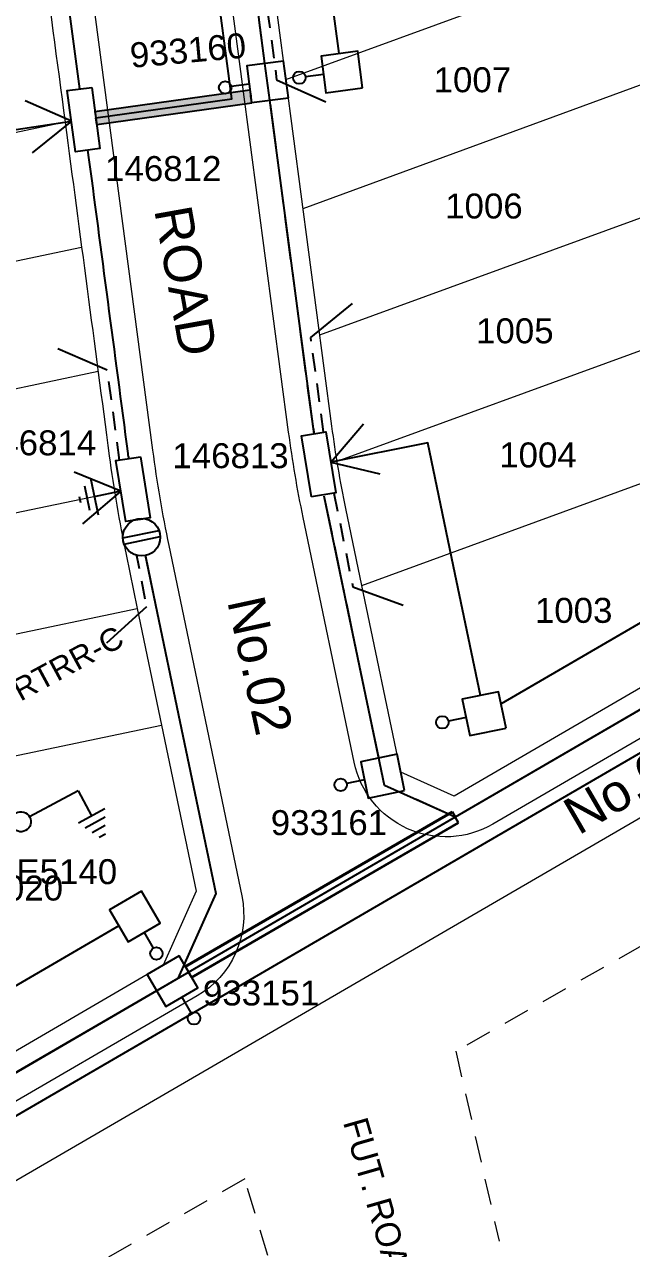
# Model space of a CAD drawing. Header units: metres. Extents: x 305767 to 306148, y 6274367 to 6274775.
# Drawn here: x 305969.5 to 306018.1, y 6274583.4 to 6274681.5 of the extents above; entities that cross this region are included whole.
import ezdxf
from ezdxf.enums import TextEntityAlignment as Align

# ---------------------------------------------------------------- set-up
doc = ezdxf.new("R2010")
doc.units = ezdxf.units.M
doc.header["$LTSCALE"] = 0.7
for name, pattern in [('Cable Exist OH', [1, 1, 0]), ('CENTERX2', [101.6, 63.5, -12.7, 12.7, -12.7]), ('Dash', [5, 3, -2]), ('IE Trench LV', [6.5, 5, -1.5])]:
    doc.linetypes.add(name, pattern=pattern)
doc.layers.get('0').update_dxf_attribs({"color": 6})
for name, color, linetype in [('_User Miscellaneous11', 7, 'Continuous'), ('_User Miscellaneous4', 7, 'Continuous'), ('_User Miscellaneous7', 150, 'Continuous'), ('_User Miscellaneous8', 7, 'Continuous'), ('Duct_SP_NEW', 2, 'Continuous'), ('Equip_HV_NEW', 2, 'Continuous'), ('Equip_LV_NEW', 5, 'Continuous'), ('Mains_HV_NEW_U72', 2, 'Continuous'), ('Mains_LV_NEW_R6', 2, 'Continuous'), ('Mains_LV_NEW_T84', 2, 'Continuous'), ('Services_SP_NEW_UG', 2, 'Continuous'), ('SupportsUG_SP_LV_NEW', 2, 'Continuous'), ('SupportsUG_SP_LV_SL_NEW', 2, 'Continuous'), ('Trench_SP_NEW', 2, 'Continuous')]:
    doc.layers.add(name, color=color, linetype=linetype)
for name, color, linetype, lineweight in [('_User Miscellaneous5', 7, 'Continuous', 35), ('Cadastre Developer_SP_NEW', 2, 'Continuous', 5), ('Cadastre Roads_SP_NEW', 2, 'Continuous', 5)]:
    doc.layers.add(name, color=color, linetype=linetype, lineweight=lineweight)
doc.layers.add('_User Notes', color=7, linetype='Continuous', plot=False)
doc.styles.add('ARIAL', font='arial.ttf', dxfattribs={"height": 2})
doc.styles.add('dotfont', font='dotfont.shx')
doc.styles.add('POLE_LABEL', font='arial.ttf')
doc.styles.add('SL_LABEL', font='arial.ttf')
doc.styles.get("Standard").update_dxf_attribs({"font": 'arial.ttf'})
doc.styles.add('style1', font='iso3098b.shx')
doc.styles.add('SWITCH_LABEL', font='arial.ttf', dxfattribs={"height": 2.5})
doc.linetypes.add('Cable New UG', pattern='A,8,-1,["x",style1,S=3.5,R=0,X=0.35,Y=-1],-3.5', length=12.5)
doc.linetypes.add('Cable Z', pattern='A,8,-1,["Z",Standard,S=2.5,R=0,X=0.35,Y=-1.25],-3.5', length=12.5)
doc.linetypes.add('IE Trench HV', pattern='A,8,-2,["/",style1,S=2.5,R=0,X=0.1,Y=-1],-4.5', length=14.5)

# ---------------------------------------------------------------- blocks, each defined once
blk = doc.blocks.new('*U22')
at = {"lineweight": -3}
blk.add_lwpolyline([(-2.475, 2.49), (2.475, 2.49), (2.475, 0.51), (-2.475, 0.51)], close=True, dxfattribs=at)
for tag, flags, p in [('STREET_CODE', 9, (1.5, 3.5)), ('OWNED_BY', 9, (1.5, 3.3)), ('OPERATED_BY', 9, (1.5, 3.1)), ('MAINTAINED_BY', 9, (1.5, 2.9)), ('STATE', 9, (1.5, 2.7)), ('SUPPORT_TYPE', 9, (1.5, 2.5)), ('USAGE', 9, (1.5, 2.3)), ('LEGEND', 9, (1.5, 2.1)), ('PARENT', 9, (1.5, 1.9)), ('Z', 1, (1.5, 0.9)), ('SUBURB', 9, (1.5, 1.7)), ('STREETNAME', 9, (1.5, 1.5)), ('LOCATION', 9, (1.5, 1.3)), ('NOTES', 9, (1.5, 1.1))]:
    blk.add_attdef(tag, text='', height=0.2, dxfattribs=dict(flags=flags)).set_placement(p, align=Align.MIDDLE_LEFT)
at = {"layer": '_User Miscellaneous4', "style": 'ARIAL', "flags": 8}
blk.add_attdef('ASSET_NUM', text='', height=2, dxfattribs=at).set_placement((2, 5.5), align=Align.MIDDLE_LEFT)
blk = doc.blocks.new('COLUMN_NEW')
at = {"layer": '_User Miscellaneous7', "lineweight": -3}
blk.add_lwpolyline([(0, -3.03), (0, -1.58)], dxfattribs=at)
blk.add_lwpolyline([(-1.485, -6), (1.485, -6), (1.485, -3.03), (-1.485, -3.03)], close=True, dxfattribs=at)
blk.add_circle((0, -1.08), 0.5, dxfattribs=at)
at = {"layer": '_User Miscellaneous8', "color": 2, "lineweight": -3}
blk.add_lwpolyline([(-1.485, 0), (1.485, 0), (1.485, 2.97), (-1.485, 2.97)], close=True, dxfattribs=at)
at = {"style": 'POLE_LABEL', "flags": 9}
blk.add_attdef('STRUCTURE_PLANT_NUMBER', text='', height=0.2, dxfattribs=at).set_placement((1.641, 1.727), align=Align.MIDDLE_LEFT)
for tag, flags, p in [('STREET_CODE', 9, (1.641, 1.485)), ('OWNED_BY', 9, (1.641, 1.085)), ('OPERATED_BY', 9, (1.641, 0.885)), ('COLUMN_TYPE', 9, (1.641, 1.285)), ('STATE', 9, (1.641, 0.485)), ('USAGE', 9, (1.641, 0.285)), ('MAINTAINED_BY', 9, (1.641, 0.685)), ('LEGEND', 9, (1.641, 0.085)), ('SUBURB', 9, (1.641, -0.315)), ('STREETNAME', 9, (1.641, -0.515)), ('PARENT', 9, (1.641, -0.115)), ('LOCATION', 9, (1.641, -0.715)), ('NOTES', 9, (1.641, -0.915)), ('Z', 1, (1.641, -1.315)), ('LABEL_ALIGNMENT', 9, (1.641, -1.115))]:
    blk.add_attdef(tag, text='', height=0.2, dxfattribs=dict(flags=flags)).set_placement(p, align=Align.MIDDLE_LEFT)
at = {"layer": '_User Miscellaneous5', "style": 'ARIAL', "flags": 8}
blk.add_attdef('ASSET_NUM', text='', height=2, dxfattribs=at).set_placement((2, 3.485), align=Align.MIDDLE_LEFT)
blk = doc.blocks.new('*U23')
at = {"layer": '_User Miscellaneous7', "lineweight": -3}
blk.add_lwpolyline([(0, -3.03), (0, -1.58)], dxfattribs=at)
blk.add_lwpolyline([(-1.485, -6), (1.485, -6), (1.485, -3.03), (-1.485, -3.03)], close=True, dxfattribs=at)
blk.add_circle((0, -1.08), 0.5, dxfattribs=at)
at = {"layer": '_User Miscellaneous8', "color": 2, "lineweight": -3}
blk.add_lwpolyline([(-1.485, 0), (1.485, 0), (1.485, 2.97), (-1.485, 2.97)], close=True, dxfattribs=at)
at = {"style": 'POLE_LABEL', "flags": 9}
blk.add_attdef('STRUCTURE_PLANT_NUMBER', text='', height=0.2, dxfattribs=at).set_placement((1.641, 1.727), align=Align.MIDDLE_LEFT)
for tag, flags, p in [('STREET_CODE', 9, (1.641, 1.485)), ('OWNED_BY', 9, (1.641, 1.085)), ('OPERATED_BY', 9, (1.641, 0.885)), ('COLUMN_TYPE', 9, (1.641, 1.285)), ('STATE', 9, (1.641, 0.485)), ('USAGE', 9, (1.641, 0.285)), ('MAINTAINED_BY', 9, (1.641, 0.685)), ('LEGEND', 9, (1.641, 0.085)), ('SUBURB', 9, (1.641, -0.315)), ('STREETNAME', 9, (1.641, -0.515)), ('PARENT', 9, (1.641, -0.115)), ('LOCATION', 9, (1.641, -0.715)), ('NOTES', 9, (1.641, -0.915)), ('Z', 1, (1.641, -1.315)), ('LABEL_ALIGNMENT', 9, (1.641, -1.115))]:
    blk.add_attdef(tag, text='', height=0.2, dxfattribs=dict(flags=flags)).set_placement(p, align=Align.MIDDLE_LEFT)
at = {"layer": '_User Miscellaneous5', "style": 'ARIAL', "flags": 8}
blk.add_attdef('ASSET_NUM', text='', height=2, dxfattribs=at).set_placement((2, 3.485), align=Align.MIDDLE_LEFT)
blk = doc.blocks.new('*U43')
at = {"layer": '_User Miscellaneous7', "lineweight": -3}
blk.add_lwpolyline([(3.238, -6.015), (3.238, -4.565)], dxfattribs=at)
blk.add_lwpolyline([(1.753, -8.985), (4.723, -8.985), (4.723, -6.015), (1.753, -6.015)], close=True, dxfattribs=at)
blk.add_circle((3.238, -4.065), 0.5, dxfattribs=at)
at = {"layer": '_User Miscellaneous8', "color": 2, "lineweight": -3}
blk.add_lwpolyline([(-1.485, 0), (1.485, 0), (1.485, 2.97), (-1.485, 2.97)], close=True, dxfattribs=at)
at = {"style": 'POLE_LABEL', "flags": 9}
blk.add_attdef('STRUCTURE_PLANT_NUMBER', text='', height=0.2, dxfattribs=at).set_placement((1.641, 1.727), align=Align.MIDDLE_LEFT)
for tag, flags, p in [('STREET_CODE', 9, (1.641, 1.485)), ('OWNED_BY', 9, (1.641, 1.085)), ('OPERATED_BY', 9, (1.641, 0.885)), ('COLUMN_TYPE', 9, (1.641, 1.285)), ('STATE', 9, (1.641, 0.485)), ('USAGE', 9, (1.641, 0.285)), ('MAINTAINED_BY', 9, (1.641, 0.685)), ('LEGEND', 9, (1.641, 0.085)), ('SUBURB', 9, (1.641, -0.315)), ('STREETNAME', 9, (1.641, -0.515)), ('PARENT', 9, (1.641, -0.115)), ('LOCATION', 9, (1.641, -0.715)), ('NOTES', 9, (1.641, -0.915)), ('Z', 1, (1.641, -1.315)), ('LABEL_ALIGNMENT', 9, (1.641, -1.115))]:
    blk.add_attdef(tag, text='', height=0.2, dxfattribs=dict(flags=flags)).set_placement(p, align=Align.MIDDLE_LEFT)
at = {"layer": '_User Miscellaneous5', "style": 'ARIAL', "flags": 8}
blk.add_attdef('ASSET_NUM', text='', height=2, dxfattribs=at).set_placement((2, 3.485), align=Align.MIDDLE_LEFT)
blk = doc.blocks.new('*U27')
at = {"layer": '_User Miscellaneous8', "color": 2}
blk.add_line((0, 0), (0, 1.45), dxfattribs=at)
blk.add_circle((0, 1.95), 0.5, dxfattribs=at)
for tag, p, flags in [('Z', (0, 0), 1), ('OPERATED_BY', (0, -9.607), 9)]:
    blk.add_attdef(tag, p, '', height=0.2, dxfattribs=dict(flags=flags))
at = {"style": 'SL_LABEL', "flags": 9}
blk.add_attdef('STREET_CODE', text='', height=0.2, dxfattribs=at).set_placement((0, -0.2), align=Align.MIDDLE_LEFT)
at = {"flags": 9}
for tag, p in [('CONSTRUCTED_VOLTAGE', (0, -0.4)), ('CONTROL_TYPE', (0, -0.6)), ('LANTERN_PURPOSE', (0, -0.8)), ('LANTERN_TYPE', (0, -1)), ('OPERATING_VOLTAGE', (0, -1.4)), ('ORIENTATION', (0, -1.6)), ('OWNED_BY', (0, -1.8)), ('STATE', (0, -2)), ('NO_PHASES', (0, -1.2)), ('CEXIST', (0, -2.4)), ('CNEW', (0, -2.6)), ('CNUMBER', (0, -2.8)), ('CREMOVE', (0, -3)), ('USAGE', (0, -2.2)), ('CREPLACE', (0, -3.2)), ('LKINGHEIGHT', (0, -3.4)), ('LBRACKET', (0, -3.6)), ('LBRACKETVOCAB', (0, -3.8)), ('LCATEGORY', (0, -4)), ('LCHARGE1', (0, -4.2)), ('LCHARGE1PERCENT', (0, -4.4)), ('LCHARGE2', (0, -4.6)), ('LCHARGE2PERCENT', (0, -4.8)), ('LCHARGE3', (0, -5)), ('LCHARGE3PERCENT', (0, -5.2)), ('LEXIST', (0, -5.4)), ('LLAMP', (0, -5.6)), ('LLAMPVOCAB', (0, -5.8)), ('LMAST', (0, -6)), ('LMASTVOCAB', (0, -6.2)), ('LNEW', (0, -6.4)), ('LANTNUMBER', (0, -6.6)), ('LOUTREACH', (0, -7)), ('LOUTREACHVOCAB', (0, -7.2)), ('LRATECODE', (0, -7.4)), ('LREMOVE', (0, -7.6)), ('LREPLACE', (0, -7.8)), ('SUBURB', (0, -8.6)), ('STREETNAME', (0, -8.8)), ('LTYPE', (0, -8)), ('LTYPEVOCAB', (0, -8.2)), ('LEGEND', (0, -8.4)), ('LOCATION', (0, -9)), ('NOTES', (0, -9.2)), ('MAINTAINED_BY', (0, -9.863))]:
    blk.add_attdef(tag, text='', height=0.2, dxfattribs=at).set_placement(p, align=Align.MIDDLE_LEFT)
at = {"layer": '_User Notes', "style": 'SL_LABEL', "flags": 8}
blk.add_attdef('ASSET_NUM', text='', height=2.5, dxfattribs=at).set_placement((2, 2), align=Align.MIDDLE_LEFT)
at = {"layer": '_User Notes', "flags": 8}
blk.add_attdef('LNUMBER', text='', height=2.5, dxfattribs=at).set_placement((1.2, -2.8), align=Align.MIDDLE_LEFT)
blk = doc.blocks.new('A$C1B2C29DD')
at = {"layer": 'Services_SP_NEW_UG', "color": 2, "flags": 128}
for points in [[(0, 0), (-2.1, 3.444)], [(0, 0), (2.1, 3.444)]]:
    blk.add_lwpolyline(points, dxfattribs=at)
blk = doc.blocks.new('*U36')
at = {"layer": 'Services_SP_NEW_UG', "color": 2, "flags": 128}
blk.add_lwpolyline([(-9.47, -1.068), (-11.839, 2.538)], dxfattribs=at)
at = {"layer": 'Services_SP_NEW_UG', "color": 2, "linetype": 'Dash', "ltscale": 0.7, "flags": 128}
blk.add_lwpolyline([(-2.446, -0.833), (-9.47, -1.068)], dxfattribs=at)
blk = doc.blocks.new('*U37')
at = {"layer": 'Services_SP_NEW_UG', "color": 2, "flags": 128}
blk.add_lwpolyline([(9.731, -0.968), (12.059, 2.665)], dxfattribs=at)
at = {"layer": 'Services_SP_NEW_UG', "color": 2, "linetype": 'Dash', "ltscale": 0.7, "flags": 128}
blk.add_lwpolyline([(2.456, -0.805), (9.731, -0.968)], dxfattribs=at)
blk = doc.blocks.new('*U38')
at = {"layer": 'Services_SP_NEW_UG', "color": 2, "flags": 128}
blk.add_lwpolyline([(10.127, -0.469), (12.271, 3.276)], dxfattribs=at)
at = {"layer": 'Services_SP_NEW_UG', "color": 2, "linetype": 'Dash', "ltscale": 0.7, "flags": 128}
blk.add_lwpolyline([(2.493, -0.681), (10.127, -0.469)], dxfattribs=at)
blk = doc.blocks.new('*U39')
at = {"layer": 'Services_SP_NEW_UG', "color": 2, "flags": 128}
blk.add_lwpolyline([(-10.124, -0.549), (-12.297, 3.178)], dxfattribs=at)
at = {"layer": 'Services_SP_NEW_UG', "color": 2, "linetype": 'Dash', "ltscale": 0.7, "flags": 128}
blk.add_lwpolyline([(-2.487, -0.701), (-10.124, -0.549)], dxfattribs=at)
blk = doc.blocks.new('*U40')
at = {"layer": 'Services_SP_NEW_UG', "color": 2, "flags": 128}
blk.add_lwpolyline([(10.599, -0.8), (12.862, 2.874)], dxfattribs=at)
at = {"layer": 'Services_SP_NEW_UG', "color": 2, "linetype": 'Dash', "ltscale": 0.7, "flags": 128}
blk.add_lwpolyline([(2.469, -0.762), (10.599, -0.8)], dxfattribs=at)
blk = doc.blocks.new('*U70')
blk.add_wipeout([(-1.056, -0.443), (-1.18, -0.584), (-1.286, -0.739), (-1.371, -0.906), (-1.435, -1.083), (-1.476, -1.266), (-1.493, -1.453), (-1.487, -1.64), (-1.458, -1.826), (-1.406, -2.006), (-1.331, -2.178), (-1.236, -2.339), (-1.121, -2.488), (-0.988, -2.62), (-0.84, -2.735), (-0.679, -2.831), (-0.506, -2.906), (-0.326, -2.958), (-0.141, -2.987), (0.047, -2.993), (0.233, -2.976), (0.416, -2.935), (0.593, -2.871), (0.76, -2.786), (0.915, -2.681), (1.056, -2.557), (1.18, -2.416), (1.286, -2.261), (1.371, -2.094), (1.435, -1.917), (1.476, -1.734), (1.493, -1.547), (1.487, -1.36), (1.458, -1.174), (1.406, -0.994), (1.331, -0.822), (1.236, -0.661), (1.121, -0.512), (0.988, -0.38), (0.84, -0.265), (0.679, -0.169), (0.506, -0.094), (0.326, -0.042), (0.141, -0.013), (-0.047, -0.007), (-0.233, -0.024), (-0.416, -0.065), (-0.593, -0.129), (-0.76, -0.214), (-0.915, -0.319)])
for p, q in [((-1.479, -1.25), (1.479, -1.25)), ((-1.479, -1.75), (1.479, -1.75))]:
    blk.add_line(p, q)
blk.add_circle((0, -1.5), 1.5)
for tag, flags, p in [('ACTUAL_STATUS', 9, (1.5, 0)), ('OPERATING_VOLTAGE', 9, (1.5, -0.6)), ('ORIENTATION', 9, (1.5, -0.8)), ('STATE', 9, (1.5, -1)), ('CONSTRUCTED_VOLTAGE', 9, (1.5, -0.2)), ('NO_PHASES', 9, (1.5, -0.4)), ('SWITCH_TYPE', 9, (1.5, -1.2)), ('OWNED_BY', 9, (1.5, -1.8)), ('OPERATED_BY', 9, (1.5, -2)), ('USAGE', 9, (1.5, -1.4)), ('NOTES', 9, (1.5, -1.6)), ('TYPE', 9, (1.5, -2.6)), ('Z', 1, (1.5, -2.8)), ('MAINTAINED_BY', 9, (1.5, -2.2)), ('NUMBER_OF_PHASES', 9, (1.5, -2.4))]:
    blk.add_attdef(tag, text='', height=0.2, dxfattribs=dict(flags=flags)).set_placement(p, align=Align.MIDDLE_LEFT)
blk = doc.blocks.new('Earth')
for p, q in [((0, -2.044), (0, 0)), ((-1.5, -2.044), (1.5, -2.044)), ((-1, -2.644), (1, -2.644)), ((-0.25, -3.244), (0.25, -3.244))]:
    blk.add_line(p, q)
blk = doc.blocks.new('*U133')
for p, q in [((-1.6, 0), (-1.6, 53.747)), ((-1.6, 53.747), (-0.8, 53.747)), ((0, 53.747), (-0.8, 53.747)), ((0, 0), (0, 53.747)), ((-1.6, 0), (-0.8, 0)), ((0, 0), (-0.8, 0))]:
    blk.add_line(p, q)
at = {"style": 'ARIAL'}
blk.add_attdef('SWG_TYPE', text='', height=1.8, rotation=90, dxfattribs=at).set_placement((-0.8, 54.492), align=Align.MIDDLE_LEFT)
blk.add_attdef('SUB_TYPE', text='', height=1.8, rotation=90, dxfattribs=at).set_placement((-0.8, -0.757), align=Align.MIDDLE_RIGHT)
blk = doc.blocks.new('SWG_SIE_ES_NEW')
for p, q in [((-6.103, 0.747), (-1.804, 1.966)), ((2.223, -2.29), (4.623, -2.285)), ((2.524, -2.89), (4.324, -2.886)), ((2.826, -3.489), (4.026, -3.486)), ((3.127, -4.088), (3.727, -4.087))]:
    blk.add_line(p, q)
at = {"const_width": 0.8, "flags": 128}
blk.add_lwpolyline([(-9.091, -0.021, 1), (-8.291, -0.021, 1)], format="xyb", close=True, dxfattribs=at)
for points in [[(-5.789, -0.821, -1), (-5.793, 0.779, -1)], [(-1.789, -0.813, -1), (-1.793, 0.787, -1)]]:
    blk.add_lwpolyline(points, format="xyb", close=True)
for points in [[(-6.591, -0.023), (-7.891, -0.023)], [(3.423, -0.012), (-0.991, -0.012)], [(3.423, -0.012), (3.423, -2.288)]]:
    blk.add_lwpolyline(points)
at = {"flags": 1}
blk.add_attdef('Z', (0, 0), '', height=0.2, dxfattribs=at)
at = {"style": 'SWITCH_LABEL', "flags": 9}
blk.add_attdef('STREET_CODE', text='', height=0.2, dxfattribs=at).set_placement((0, -0.2), align=Align.MIDDLE_LEFT)
at = {"flags": 9}
for tag, p in [('ORIENTATION', (0, -0.4)), ('SUBURB', (0, -1)), ('USAGE', (0, -0.8)), ('PARENT', (0, -0.6)), ('STREETNAME', (0, -1.2)), ('LOCATION', (0, -1.4)), ('NOTES', (0, -1.6))]:
    blk.add_attdef(tag, text='', height=0.2, dxfattribs=at).set_placement(p, align=Align.MIDDLE_LEFT)
at = {"style": 'ARIAL', "flags": 8}
blk.add_attdef('ASSET_NUM', text='', height=2, dxfattribs=at).set_placement((-1.812, -3.151), align=Align.MIDDLE_CENTER)

msp = doc.modelspace()

# ---------------------------------------------------------------- hatches: boundary and pattern name
at = {"layer": '_User Miscellaneous11'}
h = msp.add_hatch(color=256, dxfattribs=at)
h.dxf.hatch_style = 1
h.paths.add_polyline_path([(305975.115, 6274674.544), (305975.277, 6274673.517), (305987.697, 6274675.25), (305987.535, 6274676.277)])

# ---------------------------------------------------------------- linework, layer by layer
for p, q in [((305982.391, 6274606.002), (306003.769, 6274618.409)), ((305982.873, 6274605.172), (306004.251, 6274617.579)), ((306003.769, 6274618.409), (306004.01, 6274617.994)), ((306004.251, 6274617.579), (306004.01, 6274617.994)), ((305982.391, 6274606.002), (305982.632, 6274605.587)), ((305982.873, 6274605.172), (305982.632, 6274605.587))]:
    msp.add_line(p, q, dxfattribs=at)
at = {"layer": 'Cadastre Developer_SP_NEW', "color": 4}
for p, q in [((305990.432, 6274677.123), (306018.112, 6274687.221)), ((305991.802, 6274666.787), (306019.857, 6274677.071)), ((305942.415, 6274667.376), (305972.727, 6274673.71)), ((305993.143, 6274656.661), (306021.651, 6274667.062)), ((305943.683, 6274657.324), (305974.057, 6274663.67)), ((305994.531, 6274646.523), (306023.467, 6274657.079)), ((306083.419, 6274655.489), (305887.776, 6274541.783)), ((305944.938, 6274647.372), (305975.374, 6274653.73)), ((305996.521, 6274636.565), (306025.282, 6274647.097)), ((305946.162, 6274637.669), (305976.698, 6274644.046)), ((305947.354, 6274628.214), (305978.519, 6274634.721)), ((305958.116, 6274620.717), (305980.466, 6274625.372))]:
    msp.add_line(p, q, dxfattribs=at)
msp.add_lwpolyline([(305988.445, 6274708.481), (306016.687, 6274718.834), (306071.75, 6274739.018), (306070.812, 6274724.367), (306075.521, 6274698.683), (306080.993, 6274668.842), (306078.256, 6274662.897), (306003.912, 6274619.689), (305999.638, 6274621.596)], dxfattribs=at)
for points in [[(305999.638, 6274621.596), (305996.521, 6274636.565), (305995.238, 6274642.724, -0.018394), (305994.116, 6274649.322), (305987.338, 6274700.476, -0.013186), (305986.623, 6274707.828)], [(305914.236, 6274642.153), (305911.252, 6274666.45), (305914.52, 6274671.797), (305920.987, 6274674.167), (305930.794, 6274677.762), (305940.649, 6274681.38), (305966.565, 6274690.875), (305970.792, 6274688.315, -0.000002), (305972.728, 6274673.703, 0.000001), (305976.272, 6274646.957, 0.018392), (305977.616, 6274639.054), (305978.519, 6274634.721), (305980.466, 6274625.372), (305983.237, 6274612.063), (305980.594, 6274606.137), (305965.675, 6274597.466), (305954.992, 6274591.258), (305926.402, 6274574.642), (305922.289, 6274576.578), (305919.318, 6274600.77)]]:
    msp.add_lwpolyline(points, format="xyb", dxfattribs=at)
at = {"layer": 'Cadastre Developer_SP_NEW', "color": 8, "linetype": 'Dash'}
for points in [[(306073.762, 6274640.177), (306031.096, 6274614.613), (306004.047, 6274599.242), (306007.511, 6274584.013)], [(305990.972, 6274576.181), (305987.135, 6274589.012), (305889.089, 6274532.68), (305811.388, 6274568.831)]]:
    msp.add_lwpolyline(points, dxfattribs=at)
at = {"layer": 'Cadastre Roads_SP_NEW', "color": 8, "flags": 128}
for points in [[(306081.041, 6274660.468), (306007.008, 6274617.44, -0.511735), (305995.896, 6274622.396), (305991.812, 6274642.01, -0.018393), (305990.646, 6274648.862), (305983.868, 6274700.016), (305983.213, 6274706.563)], [(305865.613, 6274657.597), (305964.406, 6274693.811, -0.48407), (305974.391, 6274687.8), (305979.742, 6274647.417, 0.018393), (305981.043, 6274639.768), (305986.891, 6274611.685, -0.322983), (305983.317, 6274603.672), (305904.469, 6274557.846)]]:
    msp.add_lwpolyline(points, format="xyb", dxfattribs=at)
at = {"layer": 'Duct_SP_NEW'}
for p, q in [((305975.124, 6274674.546), (305987.544, 6274676.279)), ((305987.544, 6274676.279), (305987.616, 6274675.764)), ((305987.688, 6274675.249), (305987.616, 6274675.764)), ((305975.124, 6274674.546), (305975.196, 6274674.031)), ((305975.268, 6274673.515), (305987.688, 6274675.249)), ((305975.268, 6274673.515), (305975.196, 6274674.031)), ((305982.363, 6274606.049), (306003.741, 6274618.457)), ((305982.885, 6274605.15), (306004.263, 6274617.557)), ((306003.741, 6274618.457), (306004.002, 6274618.007)), ((306004.263, 6274617.557), (306004.002, 6274618.007)), ((305982.363, 6274606.049), (305982.624, 6274605.6)), ((305982.885, 6274605.15), (305982.624, 6274605.6))]:
    msp.add_line(p, q, dxfattribs=at)
at = {"layer": 'Mains_LV_NEW_R6', "color": 2, "linetype": 'Cable Z', "flags": 128}
for points in [[(305994.698, 6274679.187), (305994.698, 6274679.187), (305993.477, 6274688.388), (305988.527, 6274687.616)], [(305966.924, 6274684.616), (305968.272, 6274673.02), (305973.233, 6274673.77)], [(306006.018, 6274627.748), (306003.863, 6274638.094), (306001.803, 6274647.989), (305994.028, 6274646.44)], [(306026.054, 6274637.763), (306007.674, 6274627.081)], [(305977.041, 6274609.295), (305964.283, 6274601.88)]]:
    msp.add_lwpolyline(points, dxfattribs=at)
at = {"layer": 'Mains_LV_NEW_T84', "color": 2, "linetype": 'Cable New UG', "flags": 128}
for points in [[(306076.293, 6274697.299), (306074.282, 6274696.93), (306076.07, 6274687.178), (306079.055, 6274687.725), (306082.554, 6274668.645), (306079.42, 6274661.839), (306029.069, 6274632.576), (306004.002, 6274618.007), (305998.326, 6274620.538), (305995.052, 6274636.259), (305993.496, 6274643.731)], [(305975.196, 6274674.031), (305986.101, 6274675.552), (305985.776, 6274678.004), (305984.572, 6274687.092), (305986.566, 6274687.342)], [(305978.555, 6274641.904), (305979.987, 6274635.027), (305981.934, 6274625.677), (305984.804, 6274611.895), (305981.767, 6274605.084), (305966.284, 6274596.085), (305954.669, 6274617.538), (305946.386, 6274613.053), (305947.815, 6274610.415)]]:
    msp.add_lwpolyline(points, dxfattribs=at)
for points in [[(305992.682, 6274648.729), (305992.682, 6274648.729), (305989.14, 6274675.454, 2.141321), (305989.14, 6274675.454), (305988.75, 6274678.398), (305987.872, 6274685.026)], [(305974.54, 6274671.447, 0.000001), (305977.759, 6274647.154, 0.000993), (305977.816, 6274646.731)]]:
    msp.add_lwpolyline(points, format="xyb", dxfattribs=at)
at = {"layer": 'Trench_SP_NEW', "linetype": 'IE Trench HV', "flags": 128}
for points in [[(305967.772, 6274691.898), (305972.184, 6274689.225, -0.000001), (305973.89, 6274676.354, -0.000001)], [(305974.54, 6274671.447, 0.000001), (305977.759, 6274647.154, 0.000993), (305977.816, 6274646.731)]]:
    msp.add_lwpolyline(points, format="xyb", dxfattribs=at)
at = {"layer": 'Trench_SP_NEW', "linetype": 'IE Trench LV'}
for points in [[(305988.75, 6274678.398), (305987.872, 6274685.026)], [(305997.867, 6274622.744), (305995.052, 6274636.259), (305993.496, 6274643.731)], [(306004.002, 6274618.007), (305999.446, 6274620.039)]]:
    msp.add_lwpolyline(points, dxfattribs=at)
msp.add_lwpolyline([(305992.682, 6274648.729, -0.00108), (305992.629, 6274649.125), (305989.14, 6274675.454)], format="xyb", dxfattribs=at)
at = {"layer": 'Trench_SP_NEW', "linetype": 'IE Trench HV', "flags": 128}
for points in [[(305978.569, 6274641.839), (305979.987, 6274635.027), (305981.934, 6274625.677), (305984.804, 6274611.895), (305982.269, 6274606.211)], [(306029.069, 6274632.576), (306004.002, 6274618.007)], [(305980.064, 6274604.094), (305966.429, 6274596.17), (305957.886, 6274591.205)]]:
    msp.add_lwpolyline(points, dxfattribs=at)

# ---------------------------------------------------------------- block references
at = {"layer": 'Equip_HV_NEW', "linetype": 'CENTERX2', "rotation": 298.4324327391569}
msp.add_blockref('*U133', (305915.038, 6274598.064), dxfattribs=at).add_auto_attribs({'SUB_TYPE': 'PS', 'SWG_TYPE': '8DJH RTRR-C'})
at = {"layer": 'Equip_HV_NEW', "linetype": 'CENTERX2'}
ref = msp.add_blockref('SWG_SIE_ES_NEW', (305970.756, 6274618.498), dxfattribs=dict(at, rotation=28.43243273915695))
ref.add_attrib('ASSET_NUM', 'E5140', dxfattribs={"layer": '0', "height": 2, "style": 'ARIAL'}).set_placement((305976.905, 6274613.634), align=Align.MIDDLE_RIGHT)
at = {"layer": 'Equip_LV_NEW', "linetype": 'Cable Exist OH', "lineweight": 0, "rotation": 281.7630333813569}
msp.add_blockref('Earth', (305977.081, 6274644.125), dxfattribs=at)
at = {"layer": 'Services_SP_NEW_UG'}
for name, p, rotation in [('*U40', (305989.033, 6274687.683), 277.84468476334), ('*U39', (305994.529, 6274646.519), 278.886074875583), ('*U37', (305976.698, 6274644.046), 99.09506460453163), ('*U38', (305994.531, 6274646.526), 279.7383934654937), ('*U36', (305976.698, 6274644.046), 99.09506461299911)]:
    msp.add_blockref(name, p, dxfattribs=dict(at, rotation=rotation))
at = {"layer": 'Services_SP_NEW_UG', "color": 2}
for p, rotation in [((305973.233, 6274673.77), 97.5480742876069), ((305994.028, 6274646.44), 288.1650554651703), ((305977.201, 6274644.126), 99.09505881754204)]:
    msp.add_blockref('A$C1B2C29DD', p, dxfattribs=dict(at, rotation=rotation))
at = {"layer": 'SupportsUG_SP_LV_NEW'}
ref = msp.add_blockref('*U22', (305972.728, 6274673.703), dxfattribs=dict(at, rotation=277.5480743252737))
ref.add_attrib('ASSET_NUM_001', '146812', (305975.939, 6274668.976), dxfattribs={"layer": '_User Miscellaneous4', "height": 2, "style": 'ARIAL'})
ref = msp.add_blockref('*U22', (305994.531, 6274646.523), dxfattribs=dict(at, rotation=99.32971304232022))
ref.add_attrib('ASSET_NUM_001', '146813', (305981.329, 6274645.966), dxfattribs={"layer": '_User Miscellaneous4', "height": 2, "style": 'ARIAL'})
at = {"layer": 'SupportsUG_SP_LV_SL_NEW', "ltscale": 0.5}
ref = msp.add_blockref('*U23', (305990.432, 6274677.123), dxfattribs=dict(at, rotation=97.5480742942569))
ref.add_attrib('ASSET_NUM_001', '933160', (305978.027, 6274678.041), dxfattribs={"layer": '_User Miscellaneous5', "height": 2, "rotation": 5.14973, "style": 'ARIAL'})
for p, rotation in [((305987.488, 6274676.733), 97.5480742942569), ((305996.731, 6274620.99), 101.7630333783869), ((305982.087, 6274603.57), 210.16472347981)]:
    msp.add_blockref('*U27', p, dxfattribs=dict(at, rotation=rotation))
ref = msp.add_blockref('*U43', (305999.638, 6274621.596), dxfattribs=dict(at, rotation=101.7630333783869))
ref.add_attrib('ASSET_NUM_001', '933161', (305989.216, 6274616.563), dxfattribs={"layer": '_User Miscellaneous5', "height": 2, "style": 'ARIAL'})
ref = msp.add_blockref('COLUMN_NEW', (305980.594, 6274606.137), dxfattribs=dict(at, rotation=210.16472347981))
ref.add_attrib('ASSET_NUM_001', '933151', (305983.78, 6274602.912), dxfattribs={"layer": '_User Miscellaneous5', "height": 2, "style": 'ARIAL'})

# ---------------------------------------------------------------- texts
at = {"layer": 'Cadastre Developer_SP_NEW', "color": 4, "style": 'ARIAL'}
for s, p in [('1007', (306002.263, 6274676.092)), ('1006', (306003.19, 6274665.975)), ('1005', (306005.667, 6274655.974)), ('1004', (306007.52, 6274646.028)), ('1003', (306010.381, 6274633.573)), ('1020', (305966.355, 6274611.321))]:
    msp.add_text(s, height=2, dxfattribs=at).set_placement(p)
at = {"layer": 'Cadastre Roads_SP_NEW', "color": 3, "style": 'ARIAL'}
for s, rotation, p in [('ROAD', 280.16603, (305979.862, 6274666.676)), ('No.02', 282.22234, (305985.714, 6274635.312)), ('No.03', 30.1951, (306013.875, 6274616.514))]:
    msp.add_text(s, height=3, rotation=rotation, dxfattribs=at).set_placement(p)
at = {"layer": 'Cadastre Roads_SP_NEW', "color": 8, "style": 'dotfont'}
msp.add_text('FUT. ROADWAY', height=2, rotation=285.99521, dxfattribs=at).set_placement((305997.816, 6274583.706), align=Align.CENTER)

# ---------------------------------------------------------------- next in the draw order: block references
at = {"layer": 'Equip_LV_NEW', "linetype": 'Cable Exist OH', "lineweight": 0, "rotation": 11.76303338535447}
msp.add_blockref('*U70', (305978.555, 6274641.904), dxfattribs=at)

# ---------------------------------------------------------------- next in the draw order: linework, layer by layer
at = {"layer": 'Mains_HV_NEW_U72', "color": 2, "linetype": 'Cable New UG', "flags": 128}
for points in [[(305949.338, 6274605.15), (305957.127, 6274590.764), (305981.348, 6274604.84), (306004.666, 6274618.393), (306079.42, 6274661.839), (306082.554, 6274668.645), (306072.321, 6274724.456), (306074.5, 6274757.809)], [(305922.539, 6274590.645), (305932.198, 6274572.805), (305982.855, 6274602.247), (306006.173, 6274615.799), (306082.139, 6274659.949), (306084.836, 6274656.079), (306087.312, 6274642.61), (306088.562, 6274640.828)]]:
    msp.add_lwpolyline(points, dxfattribs=at)

# ---------------------------------------------------------------- next in the draw order: block references
at = {"layer": 'SupportsUG_SP_LV_NEW'}
ref = msp.add_blockref('*U22', (305976.698, 6274644.046), dxfattribs=dict(at, rotation=279.0950587721305))
ref.add_attrib('ASSET_NUM_001', "'S' 146814", (305962.198, 6274646.999), dxfattribs={"layer": '_User Miscellaneous4', "height": 2, "style": 'ARIAL'})

doc.saveas('drawing.dxf')
